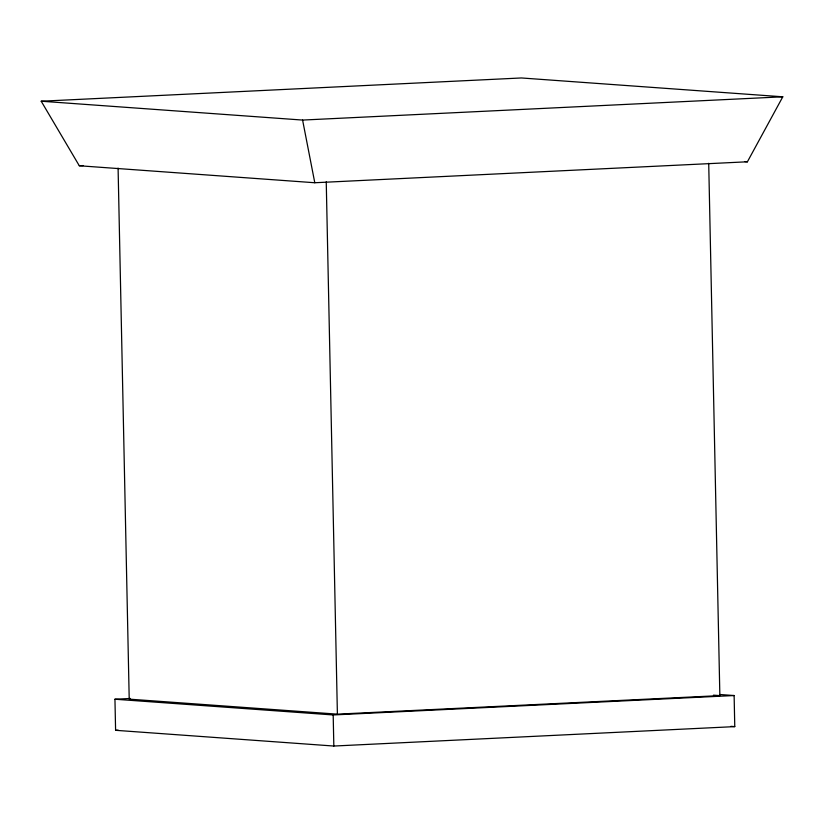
<?xml version="1.0" encoding="UTF-8"?>
<svg xmlns="http://www.w3.org/2000/svg" width="824" height="824" viewBox="0 0 824 824"><rect width="100%" height="100%" fill="white"/><g stroke="black" fill="none" stroke-linecap="round" stroke-linejoin="round"><path stroke-width="1.24" d="M747.409 161.782L782.8 96.799L521.407 77.961L41.2 101.218L79.3 165.758L314.789 182.743L747.409 161.782L744.855 161.597M41.2 101.218L302.593 120.067L782.8 96.799M79.3 165.758L83.152 165.572M720.001 694.519L734.122 695.538L734.771 726.614L333.833 746.039L115.597 730.311L114.948 699.226L130.367 698.474M118.09 168.106L129.214 699.143L337.397 714.151L719.857 695.621L708.712 163.296M114.948 699.226L333.184 714.954L734.122 695.538M115.597 730.311L118.172 730.188M713.471 695.157L719.857 695.621M730.919 726.335L734.771 726.614M302.593 120.067L314.789 182.743M326.242 181.826L337.397 714.151M333.184 714.954L333.833 746.039"/></g></svg>
